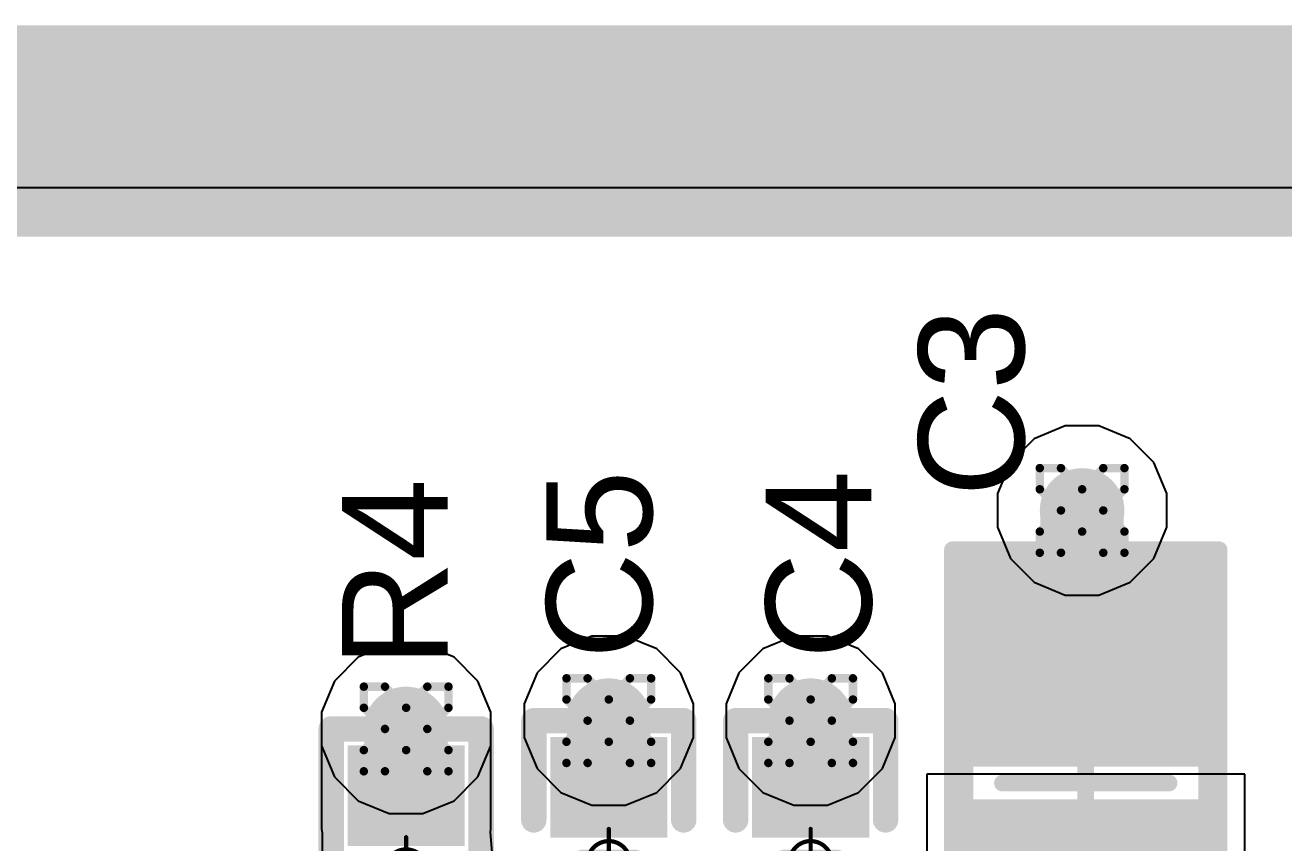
# Model space of a CAD drawing. Header units: inches. Extents: x -13 to 366, y -4 to 120.
# Drawn here: x 18.91 to 26.47, y 39.59 to 44.5 of the extents above; entities that cross this region are included whole.
import ezdxf

# ---------------------------------------------------------------- set-up
doc = ezdxf.new("R2010")
doc.units = ezdxf.units.IN
for name, color, linetype in [('Board_outline', 56, 'Continuous'), ('Bottom Layer', 5, 'Continuous'), ('Bottom Overlay', 54, 'Continuous'), ('Drill Drawing', 1, 'Continuous'), ('GND', 16, 'Continuous'), ('Keep-Out Layer', 6, 'Continuous'), ('Mechanical 13', 56, 'Continuous'), ('Mechanical 15', 56, 'Continuous'), ('POWER', 76, 'Continuous'), ('Top Layer', 1, 'Continuous'), ('Top Overlay', 2, 'Continuous'), ('Top Paste', 8, 'Continuous'), ('Top Solder', 216, 'Continuous'), ('Via Holes', 16, 'Continuous')]:
    doc.layers.add(name, color=color, linetype=linetype)
doc.styles.add('Arial', font='', dxfattribs={"height": 0.2})
doc.styles.get('Arial').set_extended_font_data('Arial')

# ---------------------------------------------------------------- blocks, each defined once
blk = doc.blocks.new('C0805_1')
at = {"layer": 'Top Layer'}
for points in [[(-1.3, -0.7), (-1.3, 0.7), (-0.2, 0.7), (-0.2, -0.7)], [(0.2, -0.7), (0.2, 0.7), (1.3, 0.7), (1.3, -0.7)]]:
    blk.add_hatch(color=1, dxfattribs=at).paths.add_polyline_path(points)
at = {"layer": 'Top Paste'}
for points in [[(-1.3, -0.7), (-1.3, 0.7), (-0.2, 0.7), (-0.2, -0.7)], [(0.2, -0.7), (0.2, 0.7), (1.3, 0.7), (1.3, -0.7)]]:
    blk.add_hatch(color=8, dxfattribs=at).paths.add_polyline_path(points)
at = {"layer": 'Top Solder'}
for points in [[(-1.4016, -0.8016), (-1.4016, 0.8016), (-0.0984, 0.8016), (-0.0984, -0.8016)], [(0.0984, -0.8016), (0.0984, 0.8016), (1.4016, 0.8016), (1.4016, -0.8016)]]:
    blk.add_hatch(color=216, dxfattribs=at).paths.add_polyline_path(points)
at = {"layer": 'Mechanical 13', "const_width": 0.1}
for points in [[(-1.1, 0.725), (-1.1, -0.725)], [(-1.1, 0.725), (1.1, 0.725)], [(1.1, 0.725), (1.1, -0.725)], [(-1.1, -0.725), (1.1, -0.725)]]:
    blk.add_lwpolyline(points, dxfattribs=at)
at = {"layer": 'Mechanical 13', "const_width": 0.05}
for points in [[(-1.125, 0.725, 1), (-1.075, 0.725, 1)], [(-1.125, 0.725, 1), (-1.075, 0.725, 1)], [(1.075, 0.725, 1), (1.125, 0.725, 1)], [(1.075, 0.725, 1), (1.125, 0.725, 1)], [(-1.125, -0.725, 1), (-1.075, -0.725, 1)], [(-1.125, -0.725, 1), (-1.075, -0.725, 1)], [(1.075, -0.725, 1), (1.125, -0.725, 1)], [(1.075, -0.725, 1), (1.125, -0.725, 1)]]:
    blk.add_lwpolyline(points, format="xyb", close=True, dxfattribs=at)
at = {"layer": 'Mechanical 15', "const_width": 0.1}
for points in [[(-1.4, 0.8), (-1.4, -0.8)], [(-1.4, 0.8), (1.4, 0.8)], [(1.4, 0.8), (1.4, -0.8)], [(0, 0.5), (0, -0.5)], [(-0.5, 0), (0.5, 0)], [(-1.4, -0.8), (1.4, -0.8)]]:
    blk.add_lwpolyline(points, dxfattribs=at)
at = {"layer": 'Mechanical 15', "const_width": 0.05}
for points in [[(-1.425, 0.8, 1), (-1.375, 0.8, 1)], [(-1.425, 0.8, 1), (-1.375, 0.8, 1)], [(1.375, 0.8, 1), (1.425, 0.8, 1)], [(1.375, 0.8, 1), (1.425, 0.8, 1)], [(-0.025, 0.5, 1), (0.025, 0.5, 1)], [(-0.525, 0, 1), (-0.475, 0, 1)], [(0.475, 0, 1), (0.525, 0, 1)], [(-0.025, -0.5, 1), (0.025, -0.5, 1)], [(-1.425, -0.8, 1), (-1.375, -0.8, 1)], [(-1.425, -0.8, 1), (-1.375, -0.8, 1)], [(1.375, -0.8, 1), (1.425, -0.8, 1)], [(1.375, -0.8, 1), (1.425, -0.8, 1)]]:
    blk.add_lwpolyline(points, format="xyb", close=True, dxfattribs=at)
blk = doc.blocks.new('C_0402_L_41')
at = {"layer": 'Top Layer'}
for points in [[(-0.65, 0.25), (-0.25, 0.25), (-0.25, -0.25), (-0.65, -0.25)], [(0.2499, 0.2499), (0.6499, 0.2499), (0.6499, -0.2501), (0.2499, -0.2501)]]:
    blk.add_hatch(color=1, dxfattribs=at).paths.add_polyline_path(points)
at = {"layer": 'Top Paste'}
for points in [[(-0.65, 0.25), (-0.25, 0.25), (-0.25, -0.25), (-0.65, -0.25)], [(0.2499, 0.2499), (0.6499, 0.2499), (0.6499, -0.2501), (0.2499, -0.2501)]]:
    blk.add_hatch(color=8, dxfattribs=at).paths.add_polyline_path(points)
at = {"layer": 'Top Solder'}
for points in [[(-0.7516, 0.3516), (-0.1484, 0.3516), (-0.1484, -0.3516), (-0.7516, -0.3516)], [(0.1483, 0.3515), (0.7515, 0.3515), (0.7515, -0.3517), (0.1483, -0.3517)]]:
    blk.add_hatch(color=216, dxfattribs=at).paths.add_polyline_path(points)
at = {"layer": 'Mechanical 15', "const_width": 0.0254}
for points in [[(0, 0.2), (0, -0.2)], [(-0.2, 0), (0.2, 0)]]:
    blk.add_lwpolyline(points, dxfattribs=at)
at = {"layer": 'Mechanical 15'}
for points, const_width in [([(-0.0063, 0.2, 1), (0.0063, 0.2, 1)], 0.0127), ([(0.127, 0, 1), (-0.127, 0, 1)], 0.0254), ([(-0.2063, 0, 1), (-0.1936, 0, 1)], 0.0127), ([(-0.1333, 0, 1), (-0.1206, 0, 1)], 0.0127), ([(0.1206, 0, 1), (0.1333, 0, 1)], 0.0127), ([(0.1936, 0, 1), (0.2063, 0, 1)], 0.0127), ([(-0.0063, -0.2, 1), (0.0063, -0.2, 1)], 0.0127)]:
    blk.add_lwpolyline(points, format="xyb", close=True, dxfattribs=dict(at, const_width=const_width))
at = {"layer": 'Top Overlay', "const_width": 0.1524}
for points in [[(-0.8499, 0.4499), (-0.254, 0.4499)], [(-0.8499, 0.4499), (-0.8499, -0.4499)], [(0.254, 0.4499), (0.8499, 0.4499)], [(0.8499, 0.4499), (0.8499, -0.4501)], [(0, 0.1524), (0, -0.1524)], [(-0.8499, -0.4499), (-0.254, -0.4499)], [(-0.8499, -0.4499), (-0.8498, -0.4501)], [(0.254, -0.4499), (0.8499, -0.4499)]]:
    blk.add_lwpolyline(points, dxfattribs=at)
at = {"layer": 'Top Overlay', "const_width": 0.0762}
for points in [[(-0.888, 0.4499, 1), (-0.8118, 0.4499, 1)], [(-0.888, 0.4499, 1), (-0.8118, 0.4499, 1)], [(-0.2921, 0.4499, 1), (-0.2159, 0.4499, 1)], [(0.2159, 0.4499, 1), (0.2921, 0.4499, 1)], [(0.8118, 0.4499, 1), (0.888, 0.4499, 1)], [(0.8118, 0.4499, 1), (0.888, 0.4499, 1)], [(-0.0381, 0.1524, 1), (0.0381, 0.1524, 1)], [(-0.0381, -0.1524, 1), (0.0381, -0.1524, 1)], [(-0.888, -0.4499, 1), (-0.8118, -0.4499, 1)], [(-0.888, -0.4499, 1), (-0.8118, -0.4499, 1)], [(-0.888, -0.4499, 1), (-0.8118, -0.4499, 1)], [(-0.8879, -0.4501, 1), (-0.8117, -0.4501, 1)], [(-0.2921, -0.4499, 1), (-0.2159, -0.4499, 1)], [(0.2159, -0.4499, 1), (0.2921, -0.4499, 1)], [(0.8118, -0.4499, 1), (0.888, -0.4499, 1)], [(0.8118, -0.4501, 1), (0.888, -0.4501, 1)]]:
    blk.add_lwpolyline(points, format="xyb", close=True, dxfattribs=at)
blk = doc.blocks.new('C_0402_L_42')
at = {"layer": 'Top Layer'}
for points in [[(-0.65, 0.25), (-0.25, 0.25), (-0.25, -0.25), (-0.65, -0.25)], [(0.2499, 0.2499), (0.6499, 0.2499), (0.6499, -0.2501), (0.2499, -0.2501)]]:
    blk.add_hatch(color=1, dxfattribs=at).paths.add_polyline_path(points)
at = {"layer": 'Top Paste'}
for points in [[(-0.65, 0.25), (-0.25, 0.25), (-0.25, -0.25), (-0.65, -0.25)], [(0.2499, 0.2499), (0.6499, 0.2499), (0.6499, -0.2501), (0.2499, -0.2501)]]:
    blk.add_hatch(color=8, dxfattribs=at).paths.add_polyline_path(points)
at = {"layer": 'Top Solder'}
for points in [[(-0.7516, 0.3516), (-0.1484, 0.3516), (-0.1484, -0.3516), (-0.7516, -0.3516)], [(0.1483, 0.3515), (0.7515, 0.3515), (0.7515, -0.3517), (0.1483, -0.3517)]]:
    blk.add_hatch(color=216, dxfattribs=at).paths.add_polyline_path(points)
at = {"layer": 'Mechanical 15', "const_width": 0.0254}
for points in [[(0, 0.2), (0, -0.2)], [(-0.2, 0), (0.2, 0)]]:
    blk.add_lwpolyline(points, dxfattribs=at)
at = {"layer": 'Mechanical 15'}
for points, const_width in [([(-0.0063, 0.2, 1), (0.0063, 0.2, 1)], 0.0127), ([(0.127, 0, 1), (-0.127, 0, 1)], 0.0254), ([(-0.2063, 0, 1), (-0.1936, 0, 1)], 0.0127), ([(-0.1333, 0, 1), (-0.1206, 0, 1)], 0.0127), ([(0.1206, 0, 1), (0.1333, 0, 1)], 0.0127), ([(0.1936, 0, 1), (0.2063, 0, 1)], 0.0127), ([(-0.0063, -0.2, 1), (0.0063, -0.2, 1)], 0.0127)]:
    blk.add_lwpolyline(points, format="xyb", close=True, dxfattribs=dict(at, const_width=const_width))
at = {"layer": 'Top Overlay', "const_width": 0.1524}
for points in [[(-0.8499, 0.4499), (-0.254, 0.4499)], [(-0.8499, 0.4499), (-0.8499, -0.4499)], [(0.254, 0.4499), (0.8499, 0.4499)], [(0.8499, 0.4499), (0.8499, -0.4501)], [(0, 0.1524), (0, -0.1524)], [(-0.8499, -0.4499), (-0.254, -0.4499)], [(-0.8499, -0.4499), (-0.8498, -0.4501)], [(0.254, -0.4499), (0.8499, -0.4499)]]:
    blk.add_lwpolyline(points, dxfattribs=at)
at = {"layer": 'Top Overlay', "const_width": 0.0762}
for points in [[(-0.888, 0.4499, 1), (-0.8118, 0.4499, 1)], [(-0.888, 0.4499, 1), (-0.8118, 0.4499, 1)], [(-0.2921, 0.4499, 1), (-0.2159, 0.4499, 1)], [(0.2159, 0.4499, 1), (0.2921, 0.4499, 1)], [(0.8118, 0.4499, 1), (0.888, 0.4499, 1)], [(0.8118, 0.4499, 1), (0.888, 0.4499, 1)], [(-0.0381, 0.1524, 1), (0.0381, 0.1524, 1)], [(-0.0381, -0.1524, 1), (0.0381, -0.1524, 1)], [(-0.888, -0.4499, 1), (-0.8118, -0.4499, 1)], [(-0.888, -0.4499, 1), (-0.8118, -0.4499, 1)], [(-0.888, -0.4499, 1), (-0.8118, -0.4499, 1)], [(-0.8879, -0.4501, 1), (-0.8117, -0.4501, 1)], [(-0.2921, -0.4499, 1), (-0.2159, -0.4499, 1)], [(0.2159, -0.4499, 1), (0.2921, -0.4499, 1)], [(0.8118, -0.4499, 1), (0.888, -0.4499, 1)], [(0.8118, -0.4501, 1), (0.888, -0.4501, 1)]]:
    blk.add_lwpolyline(points, format="xyb", close=True, dxfattribs=at)
blk = doc.blocks.new('R_0402_L_50')
at = {"layer": 'Top Layer'}
for points in [[(-0.6001, 0.2499), (-0.2001, 0.2499), (-0.2001, -0.2501), (-0.6001, -0.2501)], [(0.2499, 0.2499), (0.6499, 0.2499), (0.6499, -0.2501), (0.2499, -0.2501)]]:
    blk.add_hatch(color=1, dxfattribs=at).paths.add_polyline_path(points)
at = {"layer": 'Top Paste'}
for points in [[(-0.6001, 0.2499), (-0.2001, 0.2499), (-0.2001, -0.2501), (-0.6001, -0.2501)], [(0.2499, 0.2499), (0.6499, 0.2499), (0.6499, -0.2501), (0.2499, -0.2501)]]:
    blk.add_hatch(color=8, dxfattribs=at).paths.add_polyline_path(points)
at = {"layer": 'Top Solder'}
for points in [[(-0.7017, 0.3515), (-0.0985, 0.3515), (-0.0985, -0.3517), (-0.7017, -0.3517)], [(0.1483, 0.3515), (0.7515, 0.3515), (0.7515, -0.3517), (0.1483, -0.3517)]]:
    blk.add_hatch(color=216, dxfattribs=at).paths.add_polyline_path(points)
at = {"layer": 'Mechanical 15', "const_width": 0.0254}
for points in [[(0, 0.2), (0, -0.2)], [(-0.2, 0), (0.2, 0)]]:
    blk.add_lwpolyline(points, dxfattribs=at)
at = {"layer": 'Mechanical 15'}
for points, const_width in [([(-0.0063, 0.2, 1), (0.0063, 0.2, 1)], 0.0127), ([(0.127, 0, 1), (-0.127, 0, 1)], 0.0254), ([(-0.2063, 0, 1), (-0.1936, 0, 1)], 0.0127), ([(-0.1333, 0, 1), (-0.1206, 0, 1)], 0.0127), ([(0.1206, 0, 1), (0.1333, 0, 1)], 0.0127), ([(0.1936, 0, 1), (0.2063, 0, 1)], 0.0127), ([(-0.0063, -0.2, 1), (0.0063, -0.2, 1)], 0.0127)]:
    blk.add_lwpolyline(points, format="xyb", close=True, dxfattribs=dict(at, const_width=const_width))
at = {"layer": 'Top Overlay', "const_width": 0.1524}
for points in [[(-0.8001, 0.4499), (-0.8001, -0.4501)], [(-0.8001, 0.4499), (0.8499, 0.4499)], [(0.8499, 0.4499), (0.8499, -0.4501)], [(-0.8001, -0.4501), (0.8499, -0.4501)]]:
    blk.add_lwpolyline(points, dxfattribs=at)
at = {"layer": 'Top Overlay', "const_width": 0.0762}
for points in [[(-0.8382, 0.4499, 1), (-0.762, 0.4499, 1)], [(-0.8382, 0.4499, 1), (-0.762, 0.4499, 1)], [(0.8118, 0.4499, 1), (0.888, 0.4499, 1)], [(0.8118, 0.4499, 1), (0.888, 0.4499, 1)], [(-0.8382, -0.4501, 1), (-0.762, -0.4501, 1)], [(-0.8382, -0.4501, 1), (-0.762, -0.4501, 1)], [(0.8118, -0.4501, 1), (0.888, -0.4501, 1)], [(0.8118, -0.4501, 1), (0.888, -0.4501, 1)]]:
    blk.add_lwpolyline(points, format="xyb", close=True, dxfattribs=at)

msp = doc.modelspace()

# ---------------------------------------------------------------- hatches: boundary and pattern name
at = {"layer": 'Bottom Layer'}
h = msp.add_hatch(color=5, dxfattribs=at)
edge = h.paths.add_edge_path()
edge.add_arc((25.2546, 41.5822), 0.254, 0, 360)
h = msp.add_hatch(color=5, dxfattribs=at)
edge = h.paths.add_edge_path()
edge.add_arc((22.4141, 40.3204), 0.254, 0, 360)
h = msp.add_hatch(color=5, dxfattribs=at)
edge = h.paths.add_edge_path()
edge.add_arc((23.6255, 40.3204), 0.254, 0, 360)
h = msp.add_hatch(color=5, dxfattribs=at)
edge = h.paths.add_edge_path()
edge.add_arc((21.198, 40.2705), 0.254, 0, 360)
at = {"layer": 'GND'}
h = msp.add_hatch(color=16, dxfattribs=at)
edge = h.paths.add_edge_path()
edge.add_arc((25.2546, 41.5822), 0.254, 0, 360)
h = msp.add_hatch(color=16, dxfattribs=at)
edge = h.paths.add_edge_path()
edge.add_arc((22.4141, 40.3204), 0.254, 0, 360)
h = msp.add_hatch(color=16, dxfattribs=at)
edge = h.paths.add_edge_path()
edge.add_arc((23.6255, 40.3204), 0.254, 0, 360)
h = msp.add_hatch(color=16, dxfattribs=at)
edge = h.paths.add_edge_path()
edge.add_arc((21.198, 40.2705), 0.254, 0, 360)
at = {"layer": 'POWER'}
h = msp.add_hatch(color=76, dxfattribs=at)
edge = h.paths.add_edge_path()
edge.add_arc((25.2546, 41.5822), 0.254, 0, 360)
h = msp.add_hatch(color=76, dxfattribs=at)
edge = h.paths.add_edge_path()
edge.add_arc((22.4141, 40.3204), 0.254, 0, 360)
h = msp.add_hatch(color=76, dxfattribs=at)
edge = h.paths.add_edge_path()
edge.add_arc((23.6255, 40.3204), 0.254, 0, 360)
h = msp.add_hatch(color=76, dxfattribs=at)
edge = h.paths.add_edge_path()
edge.add_arc((21.198, 40.2705), 0.254, 0, 360)
at = {"layer": 'Top Layer'}
h = msp.add_hatch(color=1, dxfattribs=at)
edge = h.paths.add_edge_path()
edge.add_arc((25.2546, 41.5822), 0.254, 0, 360)
for points in [[(25.0046, 40.7253), (25.5046, 40.7253), (25.5046, 41.5822), (25.0046, 41.5822)], [(20.948, 39.6706), (21.448, 39.6706), (21.448, 40.2705), (20.948, 40.2705)], [(22.1641, 39.7204), (22.6641, 39.7204), (22.6641, 40.3204), (22.1641, 40.3204)], [(23.3755, 39.7204), (23.8755, 39.7204), (23.8755, 40.3204), (23.3755, 40.3204)]]:
    msp.add_hatch(color=1, dxfattribs=at).paths.add_polyline_path(points)
h = msp.add_hatch(color=1, dxfattribs=at)
edge = h.paths.add_edge_path()
edge.add_arc((22.4141, 40.3204), 0.254, 0, 360)
h = msp.add_hatch(color=1, dxfattribs=at)
edge = h.paths.add_edge_path()
edge.add_arc((23.6255, 40.3204), 0.254, 0, 360)
h = msp.add_hatch(color=1, dxfattribs=at)
edge = h.paths.add_edge_path()
edge.add_arc((21.198, 40.2705), 0.254, 0, 360)
at = {"layer": 'Via Holes'}
h = msp.add_hatch(color=7, dxfattribs=at)
edge = h.paths.add_edge_path()
edge.add_arc((25.2546, 41.5822), 0.127, 0, 360)
h = msp.add_hatch(color=7, dxfattribs=at)
edge = h.paths.add_edge_path()
edge.add_arc((22.4141, 40.3204), 0.127, 0, 360)
h = msp.add_hatch(color=7, dxfattribs=at)
edge = h.paths.add_edge_path()
edge.add_arc((23.6255, 40.3204), 0.127, 0, 360)
h = msp.add_hatch(color=7, dxfattribs=at)
edge = h.paths.add_edge_path()
edge.add_arc((21.198, 40.2705), 0.127, 0, 360)

# ---------------------------------------------------------------- linework, layer by layer
at = {"layer": 'Board_outline', "const_width": 0.254}
msp.add_lwpolyline([(-2.4183, 43.86), (31.29, 43.86)], dxfattribs=at)
at = {"layer": 'Bottom Layer'}
for p, q in [((-2.4183, 43.5213), (31.29, 43.5213)), ((21.097, 40.7785), (20.9102, 40.7012)), ((21.299, 40.7785), (21.097, 40.7785)), ((21.4858, 40.7012), (21.299, 40.7785)), ((20.9102, 40.7012), (20.7673, 40.5583)), ((21.6287, 40.5583), (21.4858, 40.7012)), ((20.7673, 40.5583), (20.69, 40.3716)), ((21.706, 40.3716), (21.6287, 40.5583)), ((20.69, 40.3716), (20.69, 40.1695)), ((21.706, 40.1695), (21.706, 40.3716)), ((20.69, 40.1695), (20.7673, 39.9828)), ((21.6287, 39.9828), (21.706, 40.1695)), ((20.7673, 39.9828), (20.9102, 39.8399)), ((21.4858, 39.8399), (21.6287, 39.9828)), ((20.9102, 39.8399), (21.097, 39.7625)), ((21.299, 39.7625), (21.4858, 39.8399)), ((21.097, 39.7625), (21.299, 39.7625))]:
    msp.add_line(p, q, dxfattribs=at)
at = {"layer": 'Bottom Overlay', "const_width": 1.27}
msp.add_lwpolyline([(-2.4184, 43.86), (31.29, 43.86)], dxfattribs=at)
msp.add_lwpolyline([(-2.4184, 43.86), (31.29, 43.86)], dxfattribs=at)
at = {"layer": 'Drill Drawing', "const_width": 0.0508}
for points in [[(25.0006, 41.7092), (25.0006, 41.8362)], [(25.0006, 41.8362), (25.1276, 41.8362)], [(25.1276, 41.8362), (25.2546, 41.7092)], [(25.2546, 41.7092), (25.3816, 41.8362)], [(25.3816, 41.8362), (25.5086, 41.8362)], [(25.5086, 41.7092), (25.5086, 41.8362)], [(25.0006, 41.7092), (25.1276, 41.5822)], [(25.3816, 41.5822), (25.5086, 41.7092)], [(25.0006, 41.4552), (25.1276, 41.5822)], [(25.3816, 41.5822), (25.5086, 41.4552)], [(25.0006, 41.3282), (25.0006, 41.4552)], [(25.1276, 41.3282), (25.2546, 41.4552)], [(25.2546, 41.4552), (25.3816, 41.3282)], [(25.5086, 41.3282), (25.5086, 41.4552)], [(25.0006, 41.3282), (25.1276, 41.3282)], [(25.3816, 41.3282), (25.5086, 41.3282)], [(22.1601, 40.4474), (22.1601, 40.5744)], [(22.1601, 40.5744), (22.2871, 40.5744)], [(22.2871, 40.5744), (22.4141, 40.4474)], [(22.4141, 40.4474), (22.5411, 40.5744)], [(22.5411, 40.5744), (22.6681, 40.5744)], [(22.6681, 40.4474), (22.6681, 40.5744)], [(23.3715, 40.4474), (23.3715, 40.5744)], [(23.3715, 40.5744), (23.4985, 40.5744)], [(23.4985, 40.5744), (23.6255, 40.4474)], [(23.6255, 40.4474), (23.7525, 40.5744)], [(23.7525, 40.5744), (23.8795, 40.5744)], [(23.8795, 40.4474), (23.8795, 40.5744)], [(20.944, 40.3975), (20.944, 40.5245)], [(20.944, 40.5245), (21.071, 40.5245)], [(21.071, 40.5245), (21.198, 40.3975)], [(21.198, 40.3975), (21.325, 40.5245)], [(21.325, 40.5245), (21.452, 40.5245)], [(21.452, 40.3975), (21.452, 40.5245)], [(20.944, 40.3975), (21.071, 40.2705)], [(21.325, 40.2705), (21.452, 40.3975)], [(22.1601, 40.4474), (22.2871, 40.3204)], [(22.5411, 40.3204), (22.6681, 40.4474)], [(23.3715, 40.4474), (23.4985, 40.3204)], [(23.7525, 40.3204), (23.8795, 40.4474)], [(22.1601, 40.1934), (22.2871, 40.3204)], [(22.5411, 40.3204), (22.6681, 40.1934)], [(23.3715, 40.1934), (23.4985, 40.3204)], [(23.7525, 40.3204), (23.8795, 40.1934)], [(20.944, 40.1435), (21.071, 40.2705)], [(21.325, 40.2705), (21.452, 40.1435)], [(22.1601, 40.0664), (22.1601, 40.1934)], [(22.2871, 40.0664), (22.4141, 40.1934)], [(22.4141, 40.1934), (22.5411, 40.0664)], [(22.6681, 40.0664), (22.6681, 40.1934)], [(23.3715, 40.0664), (23.3715, 40.1934)], [(23.4985, 40.0664), (23.6255, 40.1934)], [(23.6255, 40.1934), (23.7525, 40.0664)], [(23.8795, 40.0664), (23.8795, 40.1934)], [(20.944, 40.0165), (20.944, 40.1435)], [(21.071, 40.0165), (21.198, 40.1435)], [(21.198, 40.1435), (21.325, 40.0165)], [(21.452, 40.0165), (21.452, 40.1435)], [(20.944, 40.0165), (21.071, 40.0165)], [(21.325, 40.0165), (21.452, 40.0165)], [(22.1601, 40.0664), (22.2871, 40.0664)], [(22.5411, 40.0664), (22.6681, 40.0664)], [(23.3715, 40.0664), (23.4985, 40.0664)], [(23.7525, 40.0664), (23.8795, 40.0664)]]:
    msp.add_lwpolyline(points, dxfattribs=at)
at = {"layer": 'Drill Drawing', "const_width": 0.0254}
for points in [[(24.9879, 41.8362, 1), (25.0133, 41.8362, 1)], [(24.9879, 41.8362, 1), (25.0133, 41.8362, 1)], [(25.1149, 41.8362, 1), (25.1403, 41.8362, 1)], [(25.1149, 41.8362, 1), (25.1403, 41.8362, 1)], [(25.3689, 41.8362, 1), (25.3943, 41.8362, 1)], [(25.3689, 41.8362, 1), (25.3943, 41.8362, 1)], [(25.4959, 41.8362, 1), (25.5213, 41.8362, 1)], [(25.4959, 41.8362, 1), (25.5213, 41.8362, 1)], [(24.9879, 41.7092, 1), (25.0133, 41.7092, 1)], [(24.9879, 41.7092, 1), (25.0133, 41.7092, 1)], [(25.2419, 41.7092, 1), (25.2673, 41.7092, 1)], [(25.2419, 41.7092, 1), (25.2673, 41.7092, 1)], [(25.4959, 41.7092, 1), (25.5213, 41.7092, 1)], [(25.4959, 41.7092, 1), (25.5213, 41.7092, 1)], [(25.1149, 41.5822, 1), (25.1403, 41.5822, 1)], [(25.1149, 41.5822, 1), (25.1403, 41.5822, 1)], [(25.3689, 41.5822, 1), (25.3943, 41.5822, 1)], [(25.3689, 41.5822, 1), (25.3943, 41.5822, 1)], [(24.9879, 41.4552, 1), (25.0133, 41.4552, 1)], [(24.9879, 41.4552, 1), (25.0133, 41.4552, 1)], [(25.2419, 41.4552, 1), (25.2673, 41.4552, 1)], [(25.2419, 41.4552, 1), (25.2673, 41.4552, 1)], [(25.4959, 41.4552, 1), (25.5213, 41.4552, 1)], [(25.4959, 41.4552, 1), (25.5213, 41.4552, 1)], [(24.9879, 41.3282, 1), (25.0133, 41.3282, 1)], [(24.9879, 41.3282, 1), (25.0133, 41.3282, 1)], [(25.1149, 41.3282, 1), (25.1403, 41.3282, 1)], [(25.1149, 41.3282, 1), (25.1403, 41.3282, 1)], [(25.3689, 41.3282, 1), (25.3943, 41.3282, 1)], [(25.3689, 41.3282, 1), (25.3943, 41.3282, 1)], [(25.4959, 41.3282, 1), (25.5213, 41.3282, 1)], [(25.4959, 41.3282, 1), (25.5213, 41.3282, 1)], [(22.1474, 40.5744, 1), (22.1728, 40.5744, 1)], [(22.1474, 40.5744, 1), (22.1728, 40.5744, 1)], [(22.2744, 40.5744, 1), (22.2998, 40.5744, 1)], [(22.2744, 40.5744, 1), (22.2998, 40.5744, 1)], [(22.5284, 40.5744, 1), (22.5538, 40.5744, 1)], [(22.5284, 40.5744, 1), (22.5538, 40.5744, 1)], [(22.6554, 40.5744, 1), (22.6808, 40.5744, 1)], [(22.6554, 40.5744, 1), (22.6808, 40.5744, 1)], [(23.3588, 40.5744, 1), (23.3842, 40.5744, 1)], [(23.3588, 40.5744, 1), (23.3842, 40.5744, 1)], [(23.4858, 40.5744, 1), (23.5112, 40.5744, 1)], [(23.4858, 40.5744, 1), (23.5112, 40.5744, 1)], [(23.7398, 40.5744, 1), (23.7652, 40.5744, 1)], [(23.7398, 40.5744, 1), (23.7652, 40.5744, 1)], [(23.8668, 40.5744, 1), (23.8922, 40.5744, 1)], [(23.8668, 40.5744, 1), (23.8922, 40.5744, 1)], [(20.9313, 40.5245, 1), (20.9567, 40.5245, 1)], [(20.9313, 40.5245, 1), (20.9567, 40.5245, 1)], [(21.0583, 40.5245, 1), (21.0837, 40.5245, 1)], [(21.0583, 40.5245, 1), (21.0837, 40.5245, 1)], [(21.3123, 40.5245, 1), (21.3377, 40.5245, 1)], [(21.3123, 40.5245, 1), (21.3377, 40.5245, 1)], [(21.4393, 40.5245, 1), (21.4647, 40.5245, 1)], [(21.4393, 40.5245, 1), (21.4647, 40.5245, 1)], [(20.9313, 40.3975, 1), (20.9567, 40.3975, 1)], [(20.9313, 40.3975, 1), (20.9567, 40.3975, 1)], [(21.1853, 40.3975, 1), (21.2107, 40.3975, 1)], [(21.1853, 40.3975, 1), (21.2107, 40.3975, 1)], [(21.4393, 40.3975, 1), (21.4647, 40.3975, 1)], [(21.4393, 40.3975, 1), (21.4647, 40.3975, 1)], [(22.1474, 40.4474, 1), (22.1728, 40.4474, 1)], [(22.1474, 40.4474, 1), (22.1728, 40.4474, 1)], [(22.4014, 40.4474, 1), (22.4268, 40.4474, 1)], [(22.4014, 40.4474, 1), (22.4268, 40.4474, 1)], [(22.6554, 40.4474, 1), (22.6808, 40.4474, 1)], [(22.6554, 40.4474, 1), (22.6808, 40.4474, 1)], [(23.3588, 40.4474, 1), (23.3842, 40.4474, 1)], [(23.3588, 40.4474, 1), (23.3842, 40.4474, 1)], [(23.6128, 40.4474, 1), (23.6382, 40.4474, 1)], [(23.6128, 40.4474, 1), (23.6382, 40.4474, 1)], [(23.8668, 40.4474, 1), (23.8922, 40.4474, 1)], [(23.8668, 40.4474, 1), (23.8922, 40.4474, 1)], [(22.2744, 40.3204, 1), (22.2998, 40.3204, 1)], [(22.2744, 40.3204, 1), (22.2998, 40.3204, 1)], [(22.5284, 40.3204, 1), (22.5538, 40.3204, 1)], [(22.5284, 40.3204, 1), (22.5538, 40.3204, 1)], [(23.4858, 40.3204, 1), (23.5112, 40.3204, 1)], [(23.4858, 40.3204, 1), (23.5112, 40.3204, 1)], [(23.7398, 40.3204, 1), (23.7652, 40.3204, 1)], [(23.7398, 40.3204, 1), (23.7652, 40.3204, 1)], [(21.0583, 40.2705, 1), (21.0837, 40.2705, 1)], [(21.0583, 40.2705, 1), (21.0837, 40.2705, 1)], [(21.3123, 40.2705, 1), (21.3377, 40.2705, 1)], [(21.3123, 40.2705, 1), (21.3377, 40.2705, 1)], [(22.1474, 40.1934, 1), (22.1728, 40.1934, 1)], [(22.1474, 40.1934, 1), (22.1728, 40.1934, 1)], [(22.4014, 40.1934, 1), (22.4268, 40.1934, 1)], [(22.4014, 40.1934, 1), (22.4268, 40.1934, 1)], [(22.6554, 40.1934, 1), (22.6808, 40.1934, 1)], [(22.6554, 40.1934, 1), (22.6808, 40.1934, 1)], [(23.3588, 40.1934, 1), (23.3842, 40.1934, 1)], [(23.3588, 40.1934, 1), (23.3842, 40.1934, 1)], [(23.6128, 40.1934, 1), (23.6382, 40.1934, 1)], [(23.6128, 40.1934, 1), (23.6382, 40.1934, 1)], [(23.8668, 40.1934, 1), (23.8922, 40.1934, 1)], [(23.8668, 40.1934, 1), (23.8922, 40.1934, 1)], [(20.9313, 40.1435, 1), (20.9567, 40.1435, 1)], [(20.9313, 40.1435, 1), (20.9567, 40.1435, 1)], [(21.1853, 40.1435, 1), (21.2107, 40.1435, 1)], [(21.1853, 40.1435, 1), (21.2107, 40.1435, 1)], [(21.4393, 40.1435, 1), (21.4647, 40.1435, 1)], [(21.4393, 40.1435, 1), (21.4647, 40.1435, 1)], [(20.9313, 40.0165, 1), (20.9567, 40.0165, 1)], [(20.9313, 40.0165, 1), (20.9567, 40.0165, 1)], [(21.0583, 40.0165, 1), (21.0837, 40.0165, 1)], [(21.0583, 40.0165, 1), (21.0837, 40.0165, 1)], [(21.3123, 40.0165, 1), (21.3377, 40.0165, 1)], [(21.3123, 40.0165, 1), (21.3377, 40.0165, 1)], [(21.4393, 40.0165, 1), (21.4647, 40.0165, 1)], [(21.4393, 40.0165, 1), (21.4647, 40.0165, 1)], [(22.1474, 40.0664, 1), (22.1728, 40.0664, 1)], [(22.1474, 40.0664, 1), (22.1728, 40.0664, 1)], [(22.2744, 40.0664, 1), (22.2998, 40.0664, 1)], [(22.2744, 40.0664, 1), (22.2998, 40.0664, 1)], [(22.5284, 40.0664, 1), (22.5538, 40.0664, 1)], [(22.5284, 40.0664, 1), (22.5538, 40.0664, 1)], [(22.6554, 40.0664, 1), (22.6808, 40.0664, 1)], [(22.6554, 40.0664, 1), (22.6808, 40.0664, 1)], [(23.3588, 40.0664, 1), (23.3842, 40.0664, 1)], [(23.3588, 40.0664, 1), (23.3842, 40.0664, 1)], [(23.4858, 40.0664, 1), (23.5112, 40.0664, 1)], [(23.4858, 40.0664, 1), (23.5112, 40.0664, 1)], [(23.7398, 40.0664, 1), (23.7652, 40.0664, 1)], [(23.7398, 40.0664, 1), (23.7652, 40.0664, 1)], [(23.8668, 40.0664, 1), (23.8922, 40.0664, 1)], [(23.8668, 40.0664, 1), (23.8922, 40.0664, 1)]]:
    msp.add_lwpolyline(points, format="xyb", close=True, dxfattribs=at)
at = {"layer": 'GND'}
for p, q in [((-2.4183, 43.5213), (31.29, 43.5213)), ((21.097, 40.7785), (20.9102, 40.7012)), ((21.299, 40.7785), (21.097, 40.7785)), ((21.4858, 40.7012), (21.299, 40.7785)), ((20.9102, 40.7012), (20.7673, 40.5583)), ((21.6287, 40.5583), (21.4858, 40.7012)), ((20.7673, 40.5583), (20.69, 40.3716)), ((21.706, 40.3716), (21.6287, 40.5583)), ((20.69, 40.3716), (20.69, 40.1695)), ((21.706, 40.1695), (21.706, 40.3716)), ((20.69, 40.1695), (20.7673, 39.9828)), ((21.6287, 39.9828), (21.706, 40.1695)), ((20.7673, 39.9828), (20.9102, 39.8399)), ((21.4858, 39.8399), (21.6287, 39.9828)), ((20.9102, 39.8399), (21.097, 39.7625)), ((21.299, 39.7625), (21.4858, 39.8399)), ((21.097, 39.7625), (21.299, 39.7625))]:
    msp.add_line(p, q, dxfattribs=at)
at = {"layer": 'Keep-Out Layer', "const_width": 0.1565}
for points in [[(-2.4183, 43.86), (31.2897, 43.86)], [(-2.4183, 43.86), (31.29, 43.86)]]:
    msp.add_lwpolyline(points, dxfattribs=at)
at = {"layer": 'POWER'}
for p, q in [((-2.4183, 43.5213), (31.29, 43.5213)), ((25.1535, 42.0902), (24.9668, 42.0128)), ((25.3556, 42.0902), (25.1535, 42.0902)), ((25.5423, 42.0128), (25.3556, 42.0902)), ((24.9668, 42.0128), (24.8239, 41.8699)), ((25.6852, 41.8699), (25.5423, 42.0128)), ((24.8239, 41.8699), (24.7466, 41.6832)), ((25.7626, 41.6832), (25.6852, 41.8699)), ((24.7466, 41.6832), (24.7466, 41.4811)), ((25.7626, 41.4811), (25.7626, 41.6832)), ((24.7466, 41.4811), (24.8239, 41.2944)), ((25.6852, 41.2944), (25.7626, 41.4811)), ((24.8239, 41.2944), (24.9668, 41.1515)), ((25.5423, 41.1515), (25.6852, 41.2944)), ((24.9668, 41.1515), (25.1535, 41.0742)), ((25.3556, 41.0742), (25.5423, 41.1515)), ((25.1535, 41.0742), (25.3556, 41.0742)), ((22.313, 40.8284), (22.1263, 40.751)), ((22.5151, 40.8284), (22.313, 40.8284)), ((22.7018, 40.751), (22.5151, 40.8284)), ((23.5244, 40.8284), (23.3377, 40.751)), ((23.7265, 40.8284), (23.5244, 40.8284)), ((23.9132, 40.751), (23.7265, 40.8284)), ((22.1263, 40.751), (21.9834, 40.6081)), ((22.8447, 40.6081), (22.7018, 40.751)), ((23.3377, 40.751), (23.1948, 40.6081)), ((24.0561, 40.6081), (23.9132, 40.751)), ((21.9834, 40.6081), (21.9061, 40.4214)), ((22.9221, 40.4214), (22.8447, 40.6081)), ((23.1948, 40.6081), (23.1175, 40.4214)), ((24.1335, 40.4214), (24.0561, 40.6081)), ((21.9061, 40.4214), (21.9061, 40.2193)), ((22.9221, 40.2193), (22.9221, 40.4214)), ((23.1175, 40.4214), (23.1175, 40.2193)), ((24.1335, 40.2193), (24.1335, 40.4214)), ((21.9061, 40.2193), (21.9834, 40.0326)), ((22.8447, 40.0326), (22.9221, 40.2193)), ((23.1175, 40.2193), (23.1948, 40.0326)), ((24.0561, 40.0326), (24.1335, 40.2193)), ((21.9834, 40.0326), (22.1263, 39.8897)), ((22.7018, 39.8897), (22.8447, 40.0326)), ((23.1948, 40.0326), (23.3377, 39.8897)), ((23.9132, 39.8897), (24.0561, 40.0326)), ((22.1263, 39.8897), (22.313, 39.8124)), ((22.5151, 39.8124), (22.7018, 39.8897)), ((23.3377, 39.8897), (23.5244, 39.8124)), ((23.7265, 39.8124), (23.9132, 39.8897)), ((22.313, 39.8124), (22.5151, 39.8124)), ((23.5244, 39.8124), (23.7265, 39.8124))]:
    msp.add_line(p, q, dxfattribs=at)
at = {"layer": 'Top Layer'}
for p, q in [((-2.4183, 43.5213), (31.29, 43.5213)), ((21.097, 40.7785), (20.9102, 40.7012)), ((21.299, 40.7785), (21.097, 40.7785)), ((21.4858, 40.7012), (21.299, 40.7785)), ((20.9102, 40.7012), (20.7673, 40.5583)), ((21.6287, 40.5583), (21.4858, 40.7012)), ((20.7673, 40.5583), (20.69, 40.3716)), ((21.706, 40.3716), (21.6287, 40.5583)), ((20.69, 40.3716), (20.69, 40.2754)), ((21.706, 40.2754), (21.706, 40.3716)), ((20.69, 40.2754), (20.689, 40.2705)), ((20.689, 40.2705), (20.689, 39.6706)), ((21.707, 40.2705), (21.706, 40.2754)), ((21.707, 39.6706), (21.707, 40.2705)), ((26.2304, 40), (24.3224, 40)), ((24.3224, 40), (24.3224, 39.4795)), ((26.2304, 39.2456), (26.2304, 40)), ((20.689, 39.6706), (20.694, 39.6456)), ((21.7032, 39.6518), (21.707, 39.6706)), ((20.694, 39.6456), (20.694, 39.435)), ((21.7149, 39.5285), (21.7032, 39.6518))]:
    msp.add_line(p, q, dxfattribs=at)
at = {"layer": 'Top Overlay', "const_width": 1.27}
msp.add_lwpolyline([(-2.4183, 43.86), (31.29, 43.86)], dxfattribs=at)

# ---------------------------------------------------------------- block references
at = {"rotation": 90}
for name, p in [('C0805_1', (25.2764, 39.946)), ('R_0402_L_50', (21.1979, 39.4207)), ('C_0402_L_41', (22.414, 39.4705)), ('C_0402_L_42', (23.6254, 39.4705))]:
    msp.add_blockref(name, p, dxfattribs=at)

# ---------------------------------------------------------------- texts
at = {"layer": 'Top Overlay', "style": 'Arial'}
for s, p in [('C3', (24.9071, 41.6643)), ('C5', (22.674, 40.6897)), ('C4', (23.9903, 40.6897)), ('R4', (21.448, 40.6398))]:
    msp.add_text(s, height=0.635, rotation=90, dxfattribs=at).set_placement(p)

doc.saveas('drawing.dxf')
